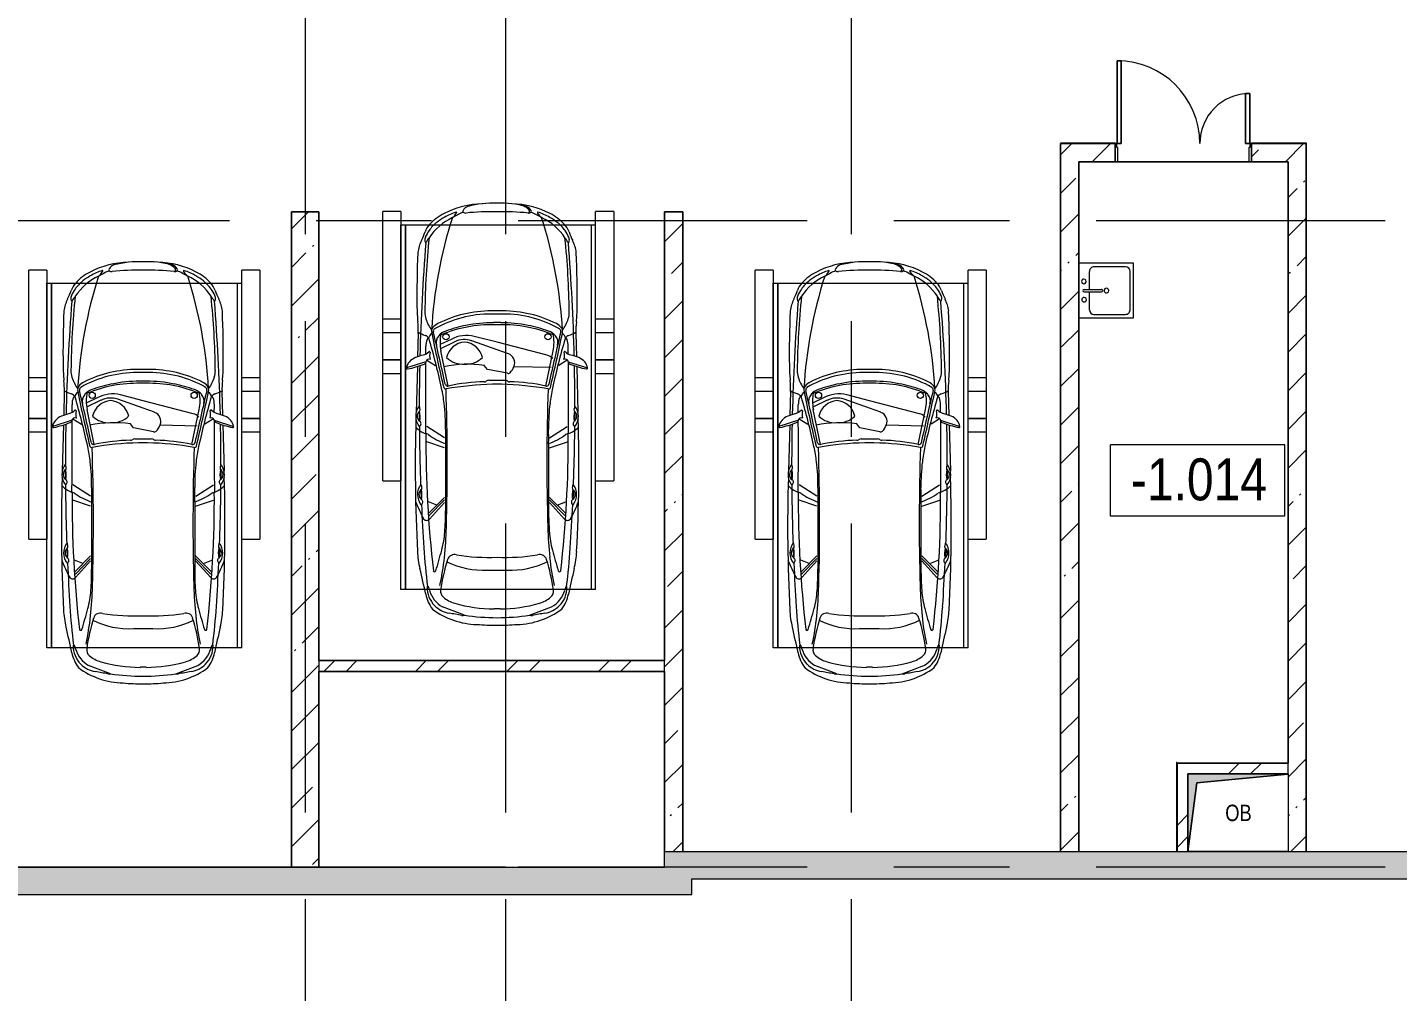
# Model space of a CAD drawing. Header units: millimetres. Extents: x 48966 to 155647, y -43515 to 30475.
# Drawn here: x 101280 to 116335, y -32748 to -22158 of the extents above; entities that cross this region are included whole.
import ezdxf

# ---------------------------------------------------------------- set-up
doc = ezdxf.new("R2010")
doc.units = ezdxf.units.MM
doc.linetypes.add('Осевые', pattern=[6350, 1270, -952.5, 3175, -952.5])
for name, color, linetype, lineweight in [('Двери', 7, 'Continuous', 9), ('Каркас_Импост', 7, 'Continuous', 9), ('Марки помещений', 7, 'Continuous', 9), ('Обобщенные модели', 7, 'Continuous', 9), ('Общие ребра', 7, 'Continuous', 9), ('Оси-2', 7, 'Осевые', 9), ('Панель', 7, 'Continuous', 9), ('Парковка', 7, 'Continuous', 9), ('Перекрытия', 7, 'Continuous', 9), ('Сантехнические приборы', 7, 'Continuous', 9), ('Стены', 7, 'Continuous', 9), ('Стены-1', 7, 'Continuous', 18), ('Типовые аннотации', 7, 'Continuous', 9), ('Фундамент несущей конструкции', 7, 'Continuous', 9), ('Фундамент несущей конструкции-1', 7, 'Continuous', 18), ('Штриховка разреза', 7, 'Continuous', 9), ('Элементы узлов', 7, 'Continuous', 9), ('Элементы узлов-1', 7, 'Continuous', 5)]:
    doc.layers.add(name, color=color, linetype=linetype, lineweight=lineweight)
doc.layers.add('Обобщенные модели-1', color=7, linetype='Continuous', lineweight=9, true_color=0xffbc79)
doc.styles.add('Arial', font='arial.ttf', dxfattribs={"width": 0.8, "height": 180})
doc.styles.add('Arial Narrow_2', font='ARIALN.TTF', dxfattribs={"height": 460})
pattern_1 = [(45, (0, 0), (-502.8943, 502.8943), []), (45, (0, 762), (-502.8943, 502.8943), [])]
pattern_2 = [(45, (0, 0), (-424.264, 424.264), [600, -100, 20, -100]), (45, (0, 424), (-424.264, 424.264), [])]

# ---------------------------------------------------------------- blocks, each defined once
blk = doc.blocks.new('Стена монолитная - Стена монолитная-463893-План -1-го этажа на отм_ -10_350')
at = {"layer": 'Стены'}
blk.add_line((108282, -31133), (108282, -31208), dxfattribs=at)
blk = doc.blocks.new('Стена наружная на отм_-10_450 - Стена наружная на отм_-10_450-507337-План -1-го этажа на отм_ -10_350')
at = {"layer": 'Фундамент несущей конструкции'}
h = blk.add_hatch(dxfattribs=at)
h.set_pattern_fill('FP_1', color=256, style=0, pattern_type=2)
h.set_pattern_definition([(45, (0, 0), (-493.914, 493.914), []), (45, (493.9, 0), (-493.914, 493.914), [873.125, -174.625, 6.706, -167.919])])
h.paths.add_polyline_path([(150600, -31683), (149464, -28563), (149310, -28563), (139787, -2397), (139923, -2348), (136399, 7336), (136262, 7286), (133987, 13537), (133818, 13982), (133638, 14423), (133445, 14859), (133241, 15289), (133026, 15714), (132799, 16134), (132561, 16546), (132312, 16953), (132053, 17352), (131783, 17745), (131502, 18130), (131211, 18508), (131318, 18614), (131029, 18984), (130730, 19346), (130422, 19700), (130105, 20047), (129780, 20385), (129445, 20714), (129103, 21035), (128752, 21347), (128385, 21656), (128026, 21943), (127652, 22227), (127271, 22501), (126883, 22765), (126488, 23019), (126087, 23262), (125680, 23496), (125267, 23718), (124848, 23930), (124423, 24131), (123994, 24321), (123560, 24500), (123122, 24668), (122679, 24824), (122233, 24969), (121782, 25102), (121329, 25223), (120873, 25333), (120569, 25417), (120532, 25230), (120097, 25310), (119661, 25379), (119223, 25438), (118784, 25486), (118344, 25524), (117903, 25551), (117461, 25567), (117020, 25572), (109837, 25572), (109837, 25717), (100042, 25717), (100042, 25542), (86232, 25542), (86232, 25572), (61832, 25572), (61588, 25566), (61345, 25547), (61103, 25515), (60864, 25470), (60627, 25414), (60393, 25344), (60134, 25251), (59938, 25170), (59718, 25065), (59504, 24948), (59296, 24821), (59095, 24683), (58902, 24535), (58717, 24376), (58540, 24209), (58372, 24032), (58214, 23847), (58066, 23653), (57928, 23452), (57793, 23232), (57667, 22994), (57579, 22810), (57486, 22585), (57404, 22356), (57335, 22122), (57272, 21849), (57234, 21645), (57202, 21404), (57183, 21157), (57177, 20917), (57177, 20357), (57032, 20357), (57032, 15267), (57177, 15267), (57177, 13317), (57132, 13317), (57132, 5867), (57032, 5867), (57032, 2617), (57242, 2617), (57242, -43), (57032, -43), (57032, -2533), (57177, -2533), (57177, -21043), (57051, -21043), (57026, -21292), (57014, -21542), (57014, -21793), (57027, -22043), (57053, -22292), (57091, -22540), (57141, -22785), (57204, -23028), (57278, -23267), (57365, -23502), (57463, -23732), (57573, -23957), (57694, -24176), (57826, -24389), (57969, -24595), (58122, -24794), (58284, -24985), (58489, -25199), (58637, -25340), (58826, -25504), (59023, -25659), (59228, -25803), (59440, -25936), (59658, -26059), (59882, -26171), (59978, -25988), (74463, -30779), (74857, -30903), (75253, -31017), (75653, -31119), (76055, -31210), (76460, -31291), (76866, -31360), (77275, -31418), (77684, -31465), (78095, -31501), (78481, -31521), (78867, -31534), (79253, -31538), (91782, -31538), (91782, -31683), (108582, -31683), (108582, -31508), (142782, -31508), (142782, -31683), (148121, -31683)], flags=0)
h.paths.add_polyline_path([(146476, -31383), (143082, -31383), (143082, -31208), (108282, -31208), (108282, -31383), (92082, -31383), (92082, -31238), (79047, -31236), (78951, -31235), (78649, -31228), (78657, -31154), (77594, -31083), (77586, -31153), (77201, -31106), (76817, -31049), (76435, -30981), (76055, -30904), (75676, -30816), (75301, -30719), (74928, -30611), (74558, -30494), (59829, -25623), (59753, -25770), (59548, -25651), (59350, -25523), (59158, -25385), (58974, -25237), (58797, -25080), (58628, -24914), (58468, -24740), (58317, -24558), (58175, -24369), (58043, -24172), (57922, -23970), (57810, -23761), (57709, -23547), (57620, -23328), (57539, -23098), (57474, -22879), (57418, -22649), (57372, -22406), (57341, -22182), (57321, -21947), (57313, -21710), (57316, -21474), (57332, -21238), (57477, -21238), (57477, -2233), (57332, -2233), (57332, -343), (57542, -343), (57542, 2917), (57332, 2917), (57332, 13017), (57477, 13017), (57477, 15567), (57332, 15567), (57332, 20057), (57477, 20057), (57477, 20917), (57484, 21157), (57500, 21372), (57530, 21598), (57578, 21849), (57625, 22044), (57690, 22263), (57766, 22478), (57853, 22688), (57951, 22894), (58078, 23124), (58179, 23289), (58308, 23477), (58447, 23658), (58595, 23831), (58752, 23997), (58918, 24154), (59091, 24302), (59272, 24440), (59460, 24570), (59654, 24689), (59854, 24797), (60060, 24896), (60271, 24983), (60486, 25059), (60704, 25124), (60956, 25182), (61150, 25219), (61376, 25248), (61604, 25266), (61832, 25272), (85932, 25272), (85932, 25242), (100342, 25242), (100342, 25417), (109537, 25417), (109537, 25272), (117025, 25272), (117348, 25286), (117672, 25291), (117996, 25287), (118319, 25274), (118762, 25241), (118862, 25231), (119172, 25195), (119482, 25151), (119790, 25098), (120162, 25022), (120481, 24948), (120457, 24854), (120622, 24820), (121081, 24719), (121538, 24606), (121992, 24481), (122442, 24344), (122889, 24195), (123332, 24035), (123770, 23864), (124204, 23681), (124633, 23487), (125096, 23262), (125475, 23067), (125888, 22840), (126294, 22603), (126741, 22326), (127088, 22098), (127475, 21830), (127855, 21552), (128228, 21264), (128593, 20967), (128950, 20661), (129300, 20345), (129640, 20020), (130030, 19627), (130296, 19345), (130611, 18995), (130917, 18637), (130809, 18529), (131091, 18175), (131364, 17813), (131674, 17374), (131880, 17069), (132124, 16688), (132358, 16300), (132582, 15906), (132796, 15506), (132999, 15102), (133192, 14692), (133374, 14277), (133545, 13858), (133705, 13434), (136083, 6901), (136219, 6951), (139538, -2169), (139402, -2218), (149100, -28863), (149254, -28863), (150172, -31383), (148121, -31383)], flags=0)
at = {"layer": 'Фундамент несущей конструкции-1'}
for p, q in [((108282, -31383), (108282, -31208)), ((108282, -31208), (141532, -31208)), ((106532, -31383), (92082, -31383)), ((106532, -31383), (108282, -31383)), ((108582, -31683), (108582, -31508)), ((108582, -31508), (141532, -31508)), ((91782, -31683), (106532, -31683)), ((106532, -31683), (108582, -31683))]:
    blk.add_line(p, q, dxfattribs=at)
blk = doc.blocks.new('170_ОтверстиеПрямоугольноеВертикальное - 170_ОтверстиеПрямоугольноеВертикальное-5689222-План -1-го этажа на отм_ -10_350')
at = {"layer": 'Обобщенные модели'}
for p, q in [((-554, -425), (-554, 425)), ((-554, 425), (546, 425)), ((554, -425), (-554, -425))]:
    blk.add_line(p, q, dxfattribs=at)
blk = doc.blocks.new('Дверь - Полуторная_001 - ДВ3_20-15-6256115-План -1-го этажа на отм_ -10_350')
at = {"layer": 'Двери'}
for p, q in [((-684, 1009), (-729, 1009)), ((-729, 1009), (-729, 100)), ((-684, 100), (-684, 1009)), ((684, 100), (684, 649)), ((684, 649), (729, 649)), ((729, 649), (729, 100)), ((-729, 100), (-684, 100)), ((729, 100), (684, 100))]:
    blk.add_line(p, q, dxfattribs=at)
for centre, radius, start, end in [((-729, 100), 909, 360, 90), ((729, 100), 549, 90, 180)]:
    blk.add_arc(centre, radius, start, end, dxfattribs=at)
at = {"layer": 'Каркас_Импост'}
for p, q in [((-730, 100), (-750, 100)), ((-750, 100), (-750, -100)), ((-730, 55), (-730, 100)), ((-720, 55), (-730, 55)), ((-720, -100), (-720, 55)), ((730, 55), (720, 55)), ((720, 55), (720, -100)), ((750, 100), (730, 100)), ((730, 100), (730, 55)), ((750, -100), (750, 100)), ((-750, -100), (-720, -100)), ((720, -100), (750, -100))]:
    blk.add_line(p, q, dxfattribs=at)
at = {"layer": 'Панель'}
for p, q in [((-729, 1009), (-684, 1009)), ((-729, 100), (-729, 1009)), ((-684, 1009), (-684, 100)), ((684, 649), (684, 100)), ((729, 649), (684, 649)), ((729, 100), (729, 649)), ((-684, 100), (-729, 100)), ((684, 100), (729, 100))]:
    blk.add_line(p, q, dxfattribs=at)
blk = doc.blocks.new('Кухонная мойка-Островок - 600 x 600 мм-4969077-План -1-го этажа на отм_ -10_350')
at = {"layer": 'Сантехнические приборы'}
for p, q in [((316, 302), (-284, 302)), ((-284, 302), (-284, -298)), ((316, -298), (316, 302)), ((3, 188), (-195, 188)), ((3, 245), (3, 53)), ((28, 245), (28, 53)), ((227, 188), (28, 188)), ((-246, 137), (-246, -209)), ((278, -209), (278, 137)), ((-284, -298), (316, -298)), ((-195, -260), (227, -260))]:
    blk.add_line(p, q, dxfattribs=at)
for centre, radius, start, end in [((-195, 137), 50.8, 90, 180), ((-84, 245), 25.4, 360, 180), ((-84, 245), 25.4, 180, 0), ((16, 245), 12.7, 360, 180), ((117, 247), 25.4, 360, 180), ((117, 247), 25.4, 180, 0), ((227, 137), 50.8, 360, 90), ((16, 0), 25.4, 360, 180), ((16, 0), 25.4, 180, 0), ((16, 53), 12.7, 180, 0), ((-195, -209), 50.8, 180, 270), ((227, -209), 50.8, 270, 0)]:
    blk.add_arc(centre, radius, start, end, dxfattribs=at)
blk = doc.blocks.new('Прк_Свб_Механизированная парковка_Параллельная - Прк_Свб_Механизированная парковка_Параллельная-8473315-План -1-го этажа на отм_ -10_350')
at = {"layer": 'Парковка'}
for p, q in [((260, 2672), (310, 2672)), ((260, 2672), (260, -1334)), ((310, 2672), (2350, 2672)), ((310, -1334), (310, 2672)), ((310, -1334), (310, 2672)), ((2350, 2672), (2400, 2672)), ((2350, 2672), (2350, -1334)), ((2350, -1334), (2350, 2672)), ((2400, 2672), (2400, -1334)), ((60, 300), (60, 1478)), ((260, 1478), (60, 1478)), ((260, 1478), (260, 300)), ((2400, 300), (2400, 1478)), ((2600, 1478), (2400, 1478)), ((2600, 1478), (2600, 300)), ((60, 150), (60, 300)), ((260, 300), (60, 300)), ((260, 300), (260, 150)), ((2400, 150), (2400, 300)), ((2600, 300), (2400, 300)), ((2600, 300), (2600, 150)), ((60, -150), (60, 150)), ((60, 150), (260, 150)), ((260, 150), (60, 150)), ((260, 150), (260, -150)), ((2283, 0), (2284, 0)), ((2400, -150), (2400, 150)), ((2400, 150), (2600, 150)), ((2600, 150), (2400, 150)), ((2600, 150), (2600, -150)), ((60, -300), (60, -150)), ((260, -150), (60, -150)), ((260, -150), (60, -150)), ((260, -150), (260, -300)), ((2400, -300), (2400, -150)), ((2600, -150), (2400, -150)), ((2600, -150), (2400, -150)), ((2600, -150), (2600, -300)), ((60, -1478), (60, -300)), ((260, -300), (60, -300)), ((260, -300), (260, -1478)), ((2400, -1478), (2400, -300)), ((2600, -300), (2400, -300)), ((2600, -300), (2600, -1478)), ((310, -1334), (260, -1334)), ((2350, -1334), (310, -1334)), ((2400, -1334), (2350, -1334)), ((60, -1478), (260, -1478)), ((2400, -1478), (2600, -1478))]:
    blk.add_line(p, q, dxfattribs=at)
at = {"layer": 'Элементы узлов'}
for p, q in [((985, 2956), (744, 2863)), ((1310, 2884), (1343, 2884)), ((1343, 2884), (1376, 2884)), ((1701, 2956), (1942, 2863)), ((1343, 2460), (1236, 2460)), ((1451, 2460), (1343, 2460)), ((767, 1662), (596, 1831)), ((767, 1689), (598, 1860)), ((767, 1716), (601, 1899)), ((777, 1069), (777, 1807)), ((1910, 1069), (1910, 1807)), ((1920, 1716), (2086, 1899)), ((1920, 1689), (2088, 1860)), ((1920, 1662), (2090, 1831)), ((505, 1578), (509, 1682)), ((681, 1746), (589, 1709)), ((2005, 1746), (2097, 1709)), ((2181, 1578), (2177, 1682)), ((767, 1115), (571, 1050)), ((1920, 1115), (2116, 1050)), ((766, 1006), (572, 881)), ((1920, 1006), (2115, 881)), ((452, 798), (452, 800)), ((488, 716), (488, 820)), ((2199, 716), (2198, 820)), ((2234, 798), (2235, 800)), ((468, 223), (454, 729)), ((2219, 223), (2232, 729)), ((807, 439), (727, 53)), ((1343, 375), (1254, 375)), ((1433, 375), (1343, 375)), ((1880, 439), (1960, 53)), ((562, 171), (349, 239)), ((572, 154), (666, 213)), ((1157, 222), (749, 232)), ((1230, 297), (1450, 256)), ((1450, 256), (1483, 211)), ((2115, 154), (2021, 213)), ((2124, 171), (2337, 239)), ((477, -144), (470, 117)), ((562, 86), (561, 1)), ((793, 99), (1343, -43)), ((1219, 84), (1343, 40)), ((1343, 40), (1622, -60)), ((1808, -48), (1964, 29)), ((2125, 86), (2125, 1)), ((2210, -144), (2216, 117)), ((1343, -43), (1593, -107)), ((1847, -74), (1961, -22)), ((1303, -259), (1343, -259)), ((1311, -235), (1343, -235)), ((1343, -235), (1375, -235)), ((1343, -259), (1383, -259)), ((1277, -353), (1343, -353)), ((1281, -387), (1343, -387)), ((1343, -353), (1409, -353)), ((1343, -387), (1405, -387)), ((874, -1430), (899, -1465)), ((1812, -1430), (1787, -1465))]:
    blk.add_line(p, q, dxfattribs=at)
for centre in [(783, -103), (1903, -103)]:
    blk.add_circle(centre, 34.2, dxfattribs=at)
for centre, radius, start, end in [((1142, 2203), 854, 91.3101, 126.673), ((1299, 1297), 1768, 88.5599, 95.7191), ((1388, 1297), 1768, 84.2809, 91.4401), ((1544, 2203), 854, 53.327, 88.6899), ((954, 2644), 403, 142.8851, 168.4724), ((887, 2603), 297, 118.891, 164.8614), ((864, 2645), 291, 99.4063, 135.3585), ((109, 7204), 4330, 279.4063, 281.267), ((1310, 1323), 1562, 90, 106.0489), ((968, 2892), 66.2, 74.6969, 101.267), ((1344, 535), 2447, 90.009, 98.4162), ((1343, 535), 2447, 81.5838, 89.991), ((1376, 1323), 1562, 73.9511, 90), ((1718, 2892), 66.2, 78.733, 105.3031), ((2577, 7204), 4330, 258.733, 260.5937), ((1822, 2645), 291, 44.6415, 80.5937), ((1799, 2603), 297, 15.1386, 61.109), ((1732, 2644), 403, 11.5276, 37.1149), ((-7093, 4285), 7809, 346.3595, 348.4724), ((861, 2649), 286, 135.3585, 180.8097), ((806, 2692), 83, 131.119, 188.3012), ((971, 2503), 334, 106.0489, 131.119), ((1716, 2503), 334, 48.881, 73.9511), ((1881, 2692), 83, 351.6988, 48.881), ((1826, 2649), 286, 359.1903, 44.6415), ((9779, 4285), 7809, 191.5276, 193.6405), ((7632, 1747), 7109, 172.7777, 176.2151), ((582, 2647), 7.47, 202.0252, 337.9748), ((292, 2764), 320, 337.9748, 344.8614), ((-1923, 2049), 2702, 5.7674, 12.4062), ((2939, 3003), 2239, 188.3012, 197.1212), ((-252, 3003), 2239, 342.8788, 351.6988), ((4610, 2049), 2702, 167.5938, 174.2326), ((2394, 2764), 320, 195.1386, 202.0252), ((2105, 2647), 7.47, 202.0252, 337.9748), ((-4945, 1747), 7109, 3.7849, 7.2223), ((1495, 2201), 1028, 166.3595, 176.9727), ((13091, 1035), 12530, 173.4329, 180.3434), ((657, 2464), 14.2, 16.6037, 163.3963), ((-8360, -224), 9423, 15.1578, 16.6037), ((1191, 1553), 908, 87.2052, 116.1006), ((1495, 1553), 908, 63.8994, 92.7948), ((11046, -224), 9423, 163.3963, 164.8422), ((2030, 2464), 14.2, 16.6037, 163.3963), ((-10405, 1035), 12530, 359.6566, 6.5671), ((1192, 2201), 1028, 3.0273, 13.6405), ((-3795, 1860), 4583, 1.6426, 5.7674), ((874, 2367), 78.4, 197.1212, 287.1515), ((1246, 120), 2200, 87.4807, 99.1257), ((1440, 120), 2200, 80.8743, 92.5193), ((1812, 2367), 78.4, 252.8485, 342.8788), ((6481, 1860), 4583, 174.2326, 178.3574), ((17986, 1329), 17542, 176.9727, 181.7279), ((23730, 682), 23242, 176.2151, 177.3918), ((-261, 1970), 1032, 3.9601, 15.1578), ((2947, 1970), 1032, 164.8422, 176.0399), ((-21044, 682), 23242, 2.6082, 3.7849), ((-15300, 1329), 17542, 358.2721, 3.0273), ((-2620, 1807), 3397, 360, 3.9601), ((-23670, 1290), 24466, 358.0784, 1.6426), ((26356, 1290), 24466, 178.3574, 181.9216), ((5306, 1807), 3397, 176.0399, 180), ((1914, 1148), 1569, 151.3958, 159.1373), ((569, 1870), 43.2, 42.166, 137.834), ((2118, 1870), 43.2, 42.166, 137.834), ((772, 1148), 1569, 20.8627, 28.6042), ((651, 1629), 182, 141.8293, 217.7375), ((554, 1628), 69.8, 126.1474, 236.335), ((493, 1711), 33.5, 306.1474, 64.1911), ((270, 1634), 248, 345.9493, 11.7851), ((2193, 1711), 33.5, 115.8089, 233.8526), ((2417, 1634), 248, 168.2149, 194.0507), ((2132, 1628), 69.8, 303.665, 53.8526), ((2036, 1629), 182, 322.2625, 38.1707), ((23730, 682), 23242, 177.926, 179.5072), ((436, 1556), 80.9, 331.6072, 9.9944), ((2251, 1556), 80.9, 170.0056, 208.3928), ((-21044, 682), 23242, 0.4928, 2.074), ((995, 423), 682, 108.6369, 126.4439), ((5170, 998), 4394, 179.0785, 181.1424), ((-2484, 998), 4394, 358.8576, 0.9215), ((1692, 423), 682, 53.5561, 71.3631), ((652, 703), 275, 120.356, 137.5688), ((620, 759), 210, 103.0487, 120.356), ((-79448, 481), 80010, 359.77826, 0.3434), ((562, 1008), 45.5, 283.0487, 307.6369), ((-1159, 872), 1936, 352.7338, 1.1424), ((3845, 872), 1936, 178.8576, 187.2662), ((2125, 1008), 45.5, 232.3631, 256.9513), ((2067, 759), 210, 59.644, 76.9513), ((82134, 481), 80010, 179.6566, 180.22174), ((2034, 703), 275, 42.4312, 59.644), ((632, 769), 182, 141.8293, 217.7375), ((535, 768), 69.8, 126.1474, 236.335), ((474, 851), 33.5, 306.1474, 64.1911), ((251, 774), 248, 345.9493, 11.7851), ((2212, 851), 33.5, 115.8089, 233.8526), ((2436, 774), 248, 168.2149, 194.0507), ((2152, 768), 69.8, 303.665, 53.8526), ((2055, 769), 182, 322.2625, 38.1707), ((417, 696), 80.9, 331.6072, 9.9944), ((23730, 682), 23242, 180.0596, 181.1514), ((-1224, 881), 2002, 347.8724, 352.7338), ((3910, 881), 2002, 187.2662, 192.1276), ((2270, 696), 80.9, 170.0056, 208.3928), ((-21044, 682), 23242, 358.8486, 359.9404), ((-6476, 2009), 7374, 343.5257, 347.8724), ((16870, -3417), 16571, 166.4912, 168.6054), ((778, 449), 21.1, 74.8587, 166.4912), ((1373, 3824), 3406, 260.0389, 268.6709), ((1314, 3824), 3406, 271.3291, 279.9611), ((1908, 449), 21.1, 13.5088, 105.1413), ((-14183, -3417), 16571, 11.3946, 13.5088), ((9162, 2009), 7374, 192.1276, 196.4743), ((-47059, 11031), 48997, 346.8001, 347.4912), ((801, 413), 26.5, 77.7328, 167.4912), ((1252, 2489), 2099, 257.7328, 268.713), ((1205, 358), 33.6, 54.6828, 88.713), ((1257, 431), 57, 234.6828, 266.7231), ((1349, 2786), 2368, 268.6709, 269.8667), ((1338, 2786), 2368, 270.1333, 271.3291), ((1430, 431), 57, 273.2769, 305.3172), ((1482, 358), 33.6, 91.287, 125.3172), ((1434, 2489), 2099, 271.287, 282.2672), ((1885, 413), 26.5, 12.5088, 102.2672), ((49746, 11031), 48997, 192.5088, 193.1999), ((358, 241), 9.6, 78.4734, 189.3023), ((483, 261), 136, 189.3023, 220.7557), ((148, -791), 1063, 68.2184, 78.4734), ((508, 283), 169, 220.7557, 248.5798), ((531, 167), 31.5, 8.0985, 68.2184), ((593, 176), 31.8, 188.0985, 298.2747), ((1254, 183), 105, 158.5986, 250.2124), ((1369, 139), 228, 138.0486, 158.5986), ((1218, 274), 25.4, 62.6865, 138.0486), ((1667, 1444), 1246, 261.4812, 282.1141), ((1682, -59), 257, 85.7443, 134.0872), ((1720, -59), 257, 45.9128, 94.2557), ((2093, 176), 31.8, 241.7253, 351.9015), ((2156, 167), 31.5, 111.7816, 171.9015), ((2539, -791), 1063, 101.5266, 111.7816), ((2179, 283), 169, 291.4202, 319.2443), ((2204, 261), 136, 319.2443, 350.6977), ((2328, 241), 9.6, 350.6977, 101.5266), ((741, 878), 808, 248.5798, 255.0587), ((23730, 682), 23242, 181.4123, 184.4864), ((500, -25), 126, 42.9063, 75.0587), ((782, 0), 221, 179.6566, 199.8566), ((599, 67), 7.62, 222.9063, 2.3482), ((743, 101), 141, 162.5206, 194.0339), ((602, 146), 6.72, 342.5206, 17.4794), ((1183, -41), 466, 168.323, 191.798), ((824, 220), 125, 222.4312, 255.5726), ((1716, 174), 219, 192.6688, 266.0106), ((1685, 174), 219, 273.9894, 347.3312), ((1503, -41), 466, 348.202, 11.677), ((2084, 146), 6.72, 162.5206, 197.4794), ((1943, 101), 141, 345.9661, 17.4794), ((2088, 67), 7.62, 177.6518, 317.0937), ((2186, -25), 126, 104.9413, 137.0937), ((1904, 0), 221, 340.1434, 0.3434), ((-21044, 682), 23242, 355.5136, 358.5877), ((1945, 878), 808, 284.9413, 291.4202), ((-532, -167), 1009, 354.3165, 1.275), ((718, -594), 503, 108.9854, 118.6662), ((532, -52), 69.7, 288.9854, 331.8228), ((591, -69), 17.7, 199.8566, 259.3923), ((589, -80), 6.67, 259.3923, 343.5257), ((665, -75), 74.1, 190.0254, 239.0531), ((689, -163), 66.6, 163.4439, 218.2489), ((781, -41), 107, 163.9676, 222.7268), ((846, 19), 197, 222.7268, 250.1805), ((1283, 1223), 1458, 247.618, 271.1115), ((1403, 1223), 1458, 268.8885, 292.382), ((1679, 231), 349, 255.7125, 298.7278), ((1701, 161), 234, 250.325, 297.1702), ((1840, 19), 197, 289.8195, 317.2732), ((1905, -41), 107, 317.2732, 16.0324), ((1997, -163), 66.6, 321.7511, 16.5561), ((2022, -75), 74.1, 300.9469, 349.9746), ((2098, -80), 6.67, 196.4743, 280.6077), ((2155, -52), 69.7, 208.1772, 251.0146), ((2095, -69), 17.7, 280.6077, 340.1434), ((1968, -594), 503, 61.3338, 71.0146), ((3218, -167), 1009, 178.725, 185.6835), ((2276, -446), 1813, 174.3165, 179.3374), ((797, -374), 247, 162.7087, 180.5958), ((977, -430), 436, 144.1598, 162.7087), ((5601, 107), 4985, 183.2466, 197.7436), ((762, -105), 159, 218.2489, 243.4105), ((671, -164), 28.7, 166.8001, 240.4894), ((1277, 906), 1259, 240.4894, 270), ((1281, 931), 1318, 243.4105, 270), ((1327, 1352), 1613, 250.1805, 258.333), ((1303, 1238), 1496, 258.333, 270), ((1383, 1238), 1496, 270, 281.667), ((1405, 931), 1318, 270, 296.5895), ((1409, 906), 1259, 270, 299.5106), ((1360, 1352), 1613, 281.667, 289.8195), ((-2914, 107), 4985, 342.2564, 356.7534), ((1924, -105), 159, 296.5895, 321.7511), ((2015, -164), 28.7, 299.5106, 13.1999), ((1709, -430), 436, 17.2913, 35.8402), ((1890, -374), 247, 359.4042, 17.2913), ((410, -446), 1813, 0.6626, 5.6835), ((11720, -555), 11257, 179.3374, 182.4134), ((9268, -286), 8718, 180.5958, 185.957), ((-6581, -286), 8718, 354.043, 359.4042), ((-9033, -555), 11257, 357.5866, 0.6626), ((870, -978), 401, 187.3664, 207.0814), ((1816, -978), 401, 332.9186, 352.6336), ((-135, -1492), 727, 19.0127, 27.0814), ((626, -1167), 77.3, 170.9154, 203.9317), ((626, -1167), 77.3, 159.9553, 170.9154), ((559, -1142), 5.64, 20.0447, 159.9553), ((945, -1025), 426, 203.9317, 215.0111), ((902, -958), 384, 208.3862, 217.3523), ((1110, -855), 613, 213.1954, 245.2474), ((1576, -855), 613, 294.7526, 326.8046), ((1785, -958), 384, 322.6477, 331.6138), ((1742, -1025), 426, 324.9889, 336.0683), ((2127, -1142), 5.64, 20.0447, 159.9553), ((2060, -1167), 77.3, 336.0683, 9.0846), ((2060, -1167), 77.3, 9.0846, 20.0447), ((2821, -1492), 727, 152.9186, 160.9873), ((770, -1180), 230, 199.0127, 222.6949), ((945, -1025), 426, 215.0111, 231.6898), ((1024, -946), 575, 222.6949, 242.7086), ((1662, -946), 575, 297.2914, 317.3051), ((1742, -1025), 426, 308.3102, 324.9889), ((1916, -1180), 230, 317.3051, 340.9873), ((1097, -833), 671, 231.6898, 240.1263), ((1202, -600), 964, 242.7086, 268.7598), ((1101, -825), 680, 240.1263, 252.4323), ((1753, 184), 1832, 240.5749, 244.6414), ((831, -1460), 53.4, 35.1828, 65.2474), ((894, -1468), 5.72, 286.6028, 34.7151), ((986, -1481), 19.7, 152.4998, 213.0124), ((997, -1512), 49.5, 84.1257, 125.5648), ((1053, -1443), 96.7, 210.1038, 251.3041), ((1017, -1481), 30.2, 142.134, 227.9629), ((1128, -1359), 195, 227.9629, 242.5833), ((1286, 1291), 2768, 264.1257, 271.1885), ((1401, 1291), 2768, 268.8115, 275.8743), ((1484, -600), 964, 271.2402, 297.2914), ((1633, -1443), 96.7, 288.6959, 329.8962), ((1689, -1512), 49.5, 54.4352, 95.8743), ((1700, -1481), 19.7, 326.9876, 27.5002), ((933, 184), 1832, 295.3586, 299.4251), ((1792, -1468), 5.72, 145.2849, 253.3972), ((1585, -825), 680, 287.5677, 299.8737), ((1856, -1460), 53.4, 114.7526, 144.8172), ((1590, -833), 671, 299.8737, 308.3102), ((1295, -496), 1074, 255.2991, 272.5854), ((1144, -1316), 240, 243.8554, 263.2896), ((1392, -496), 1074, 267.4146, 284.7009)]:
    blk.add_arc(centre, radius, start, end, dxfattribs=at)
blk = doc.blocks.new('Марка помещения_Р - Марка помещения-4575829-План -1-го этажа на отм_ -10_350')
at = {"layer": 'Марки помещений'}
for p, q in [((-4.79375, -1.95625), (-4.79375, 1.95625)), ((4.79375, 1.95625), (-4.79375, 1.95625)), ((4.79375, -1.95625), (4.79375, 1.95625)), ((4.79375, -1.95625), (-4.79375, -1.95625))]:
    blk.add_line(p, q, dxfattribs=at)

msp = doc.modelspace()

# ---------------------------------------------------------------- hatches: boundary and pattern name
at = {"layer": 'Штриховка разреза'}
h = msp.add_hatch(dxfattribs=at)
h.set_pattern_fill('FP_61', color=256, style=0, pattern_type=2)
h.set_pattern_definition(pattern_2)
h.paths.add_polyline_path([(112631.6, -31207.9), (112831.6, -31207.9), (112831.6, -23432.9), (112631.6, -23432.9), (112631.6, -25863.7)], flags=0)
h = msp.add_hatch(dxfattribs=at)
h.set_pattern_fill('FP_61', color=256, style=0, pattern_type=2)
h.set_pattern_definition(pattern_2)
h.paths.add_polyline_path([(115228.2, -23632.9), (115331.6, -23632.9), (115331.6, -23432.9), (114731.6, -23432.9), (114731.6, -23632.9), (115131.6, -23632.9)], flags=0)
h.paths.add_polyline_path([(112831.6, -23632.9), (113231.6, -23632.9), (113231.6, -23432.9), (112831.6, -23432.9)], flags=0)
h = msp.add_hatch(dxfattribs=at)
h.set_pattern_fill('FP_61', color=256, style=0, pattern_type=2)
h.set_pattern_definition(pattern_2)
h.paths.add_polyline_path([(115228.2, -31207.9), (115331.6, -31207.9), (115331.6, -23632.9), (115131.6, -23632.9), (115131.6, -31207.9)], flags=0)
h = msp.add_hatch(dxfattribs=at)
h.set_pattern_fill('FP_61', color=256, style=0, pattern_type=2)
h.set_pattern_definition(pattern_2)
h.paths.add_polyline_path([(104181.6, -31382.9), (104481.6, -31382.9), (104481.6, -24182.9), (104181.6, -24182.9), (104181.6, -31380.9)], flags=0)
h = msp.add_hatch(dxfattribs=at)
h.set_pattern_fill('FP_61', color=256, style=0, pattern_type=2)
h.set_pattern_definition(pattern_2)
h.paths.add_polyline_path([(108281.6, -31207.9), (108481.6, -31207.9), (108481.6, -24182.9), (108281.6, -24182.9), (108281.6, -29232.9)], flags=0)
h = msp.add_hatch(dxfattribs=at)
h.set_pattern_fill('FP_60', color=256, style=0, pattern_type=2)
h.set_pattern_definition(pattern_1)
h.paths.add_polyline_path([(105360.5, -29232.9), (108281.6, -29232.9), (108281.6, -29112.9), (104481.6, -29112.9), (104481.6, -29232.9)], flags=0)
h = msp.add_hatch(dxfattribs=at)
h.set_pattern_fill('FP_60', color=256, style=0, pattern_type=2)
h.set_pattern_definition(pattern_1)
h.paths.add_polyline_path([(114031.6, -31207.9), (114031.6, -30237.9), (113911.6, -30237.9), (113911.6, -31207.9)], flags=0)
h = msp.add_hatch(dxfattribs=at)
h.set_pattern_fill('FP_60', color=256, style=0, pattern_type=2)
h.set_pattern_definition(pattern_1)
h.paths.add_polyline_path([(115131.6, -30357.9), (115131.6, -30237.9), (114031.6, -30237.9), (114031.6, -30357.9)], flags=0)
at = {"layer": 'Элементы узлов-1'}
msp.add_hatch(color=256, dxfattribs=at).paths.add_polyline_path([(114031.6, -31207.9), (114129.5, -30455.7), (115131.6, -30357.9), (114031.6, -30357.9)], flags=0)

# ---------------------------------------------------------------- linework, layer by layer
at = {"layer": 'Обобщенные модели-1'}
for p, q in [((115131.6, -30357.9), (114031.6, -30357.9)), ((114031.6, -30357.9), (114031.6, -31132.9))]:
    msp.add_line(p, q, dxfattribs=at)
at = {"layer": 'Общие ребра'}
for p, q in [((113231.6, -23432.9), (112831.6, -23432.9)), ((112831.6, -23432.9), (113231.6, -23432.9)), ((115331.6, -23432.9), (114731.6, -23432.9)), ((114731.6, -23432.9), (115331.6, -23432.9)), ((112831.6, -23632.9), (113231.6, -23632.9)), ((114731.6, -23632.9), (115129.6, -23632.9)), ((104181.6, -24182.9), (104181.6, -31380.9)), ((104481.6, -24182.9), (104181.6, -24182.9)), ((104481.6, -29112.9), (104481.6, -24182.9)), ((104481.6, -24182.9), (104481.6, -29112.9)), ((108481.6, -24182.9), (108281.6, -24182.9)), ((108281.6, -24182.9), (108281.6, -29107.9)), ((108481.6, -31207.9), (108481.6, -24182.9)), ((104481.6, -29112.9), (104481.6, -29232.9)), ((108281.6, -29232.9), (108281.6, -29112.9)), ((115131.6, -30357.9), (115131.6, -30237.9))]:
    msp.add_line(p, q, dxfattribs=at)
at = {"layer": 'Оси-2'}
for p, q in [((104331.6, 25417.1), (104331.6, -41737.8)), ((106531.6, 25417.1), (106531.6, -41737.8)), ((110331.6, 25417.1), (110331.6, -41737.8)), ((150171.6, -24282.9), (50565.6, -24282.9)), ((150171.6, -31382.9), (50565.6, -31382.9))]:
    msp.add_line(p, q, dxfattribs=at)
at = {"layer": 'Перекрытия'}
for p, q in [((112631.6, -31207.9), (112631.6, -23432.9)), ((112631.6, -23432.9), (113231.6, -23432.9)), ((113231.6, -23432.9), (113231.6, -23632.9)), ((114731.6, -23632.9), (114731.6, -23432.9)), ((114731.6, -23432.9), (115331.6, -23432.9)), ((115331.6, -23432.9), (115331.6, -31207.9)), ((115131.6, -23632.9), (112831.6, -23632.9)), ((112831.6, -23632.9), (112831.6, -31207.9)), ((113231.6, -23632.9), (114731.6, -23632.9)), ((115131.6, -30237.9), (115131.6, -23632.9)), ((104181.6, -31382.9), (104181.6, -24182.9)), ((104181.6, -24182.9), (104481.6, -24182.9)), ((104481.6, -24182.9), (104481.6, -29112.9)), ((108281.6, -29112.9), (108281.6, -24182.9)), ((108281.6, -24182.9), (108481.6, -24182.9)), ((108481.6, -24182.9), (108481.6, -31207.9)), ((104481.6, -29112.9), (108281.6, -29112.9)), ((108281.6, -29232.9), (104481.6, -29232.9)), ((104481.6, -29232.9), (104481.6, -31382.9)), ((108281.6, -31382.9), (108281.6, -29232.9)), ((113911.6, -31207.9), (113911.6, -30237.9)), ((113911.6, -30237.9), (115131.6, -30237.9)), ((114031.6, -30357.9), (115131.6, -30357.9)), ((114031.6, -31207.9), (114031.6, -30357.9)), ((108481.6, -31207.9), (112631.6, -31207.9)), ((112831.6, -31207.9), (113911.6, -31207.9)), ((115131.6, -31207.9), (114031.6, -31207.9)), ((115331.6, -31207.9), (131229.2, -31207.9)), ((92081.6, -31382.9), (108281.6, -31382.9)), ((92081.6, -31382.9), (104181.6, -31382.9)), ((104481.6, -31382.9), (108281.6, -31382.9))]:
    msp.add_line(p, q, dxfattribs=at)
at = {"layer": 'Стены-1'}
for p, q in [((113231.6, -23430.9), (112631.6, -23430.9)), ((112831.6, -23432.9), (112631.6, -23432.9)), ((112631.6, -23432.9), (112631.6, -31207.9)), ((112631.6, -23432.9), (112831.6, -23432.9)), ((113231.6, -23432.9), (113231.6, -23430.9)), ((113231.6, -23632.9), (113231.6, -23432.9)), ((115333.6, -23430.9), (114731.6, -23430.9)), ((114731.6, -23430.9), (114731.6, -23432.9)), ((114731.6, -23432.9), (114731.6, -23632.9)), ((115331.6, -23632.9), (115331.6, -23432.9)), ((115333.6, -23432.9), (115333.6, -23430.9)), ((112831.6, -31207.9), (112831.6, -23632.9)), ((115129.6, -23632.9), (115131.6, -23632.9)), ((115131.6, -23632.9), (115131.6, -30237.9)), ((115331.6, -31207.9), (115331.6, -23632.9)), ((104483.6, -29107.9), (104483.6, -24182.9)), ((108281.6, -29112.9), (104481.6, -29112.9)), ((104481.6, -29112.9), (104483.6, -29112.9)), ((108281.6, -29107.9), (108281.6, -29112.9)), ((104481.6, -29232.9), (108281.6, -29232.9)), ((104481.6, -31382.9), (104481.6, -29232.9)), ((108281.6, -29232.9), (108281.6, -31207.9)), ((113911.6, -30232.9), (113906.6, -30232.9)), ((113906.6, -30232.9), (113906.6, -31205.9)), ((114031.6, -30237.9), (113911.6, -30237.9)), ((113911.6, -30237.9), (113911.6, -31207.9)), ((113911.6, -31205.9), (113911.6, -30237.9)), ((115131.6, -30237.9), (114031.6, -30237.9)), ((114031.6, -31207.9), (114031.6, -30357.9)), ((114031.6, -30357.9), (115131.6, -30357.9)), ((115131.6, -30357.9), (115131.6, -31207.9)), ((108281.6, -31207.9), (108481.6, -31207.9)), ((112631.6, -31207.9), (112831.6, -31207.9)), ((113911.6, -31207.9), (114031.6, -31207.9)), ((115131.6, -31207.9), (115331.6, -31207.9)), ((104181.6, -31380.9), (104181.6, -31382.9)), ((104181.6, -31382.9), (104481.6, -31382.9))]:
    msp.add_line(p, q, dxfattribs=at)
at = {"layer": 'Элементы узлов'}
for p, q in [((115131.6, -30357.9), (114031.6, -30357.9)), ((114031.6, -30357.9), (114031.6, -31207.9)), ((115131.8, -30358.6), (114129.5, -30455.7)), ((114129.5, -30455.7), (115131.8, -30358.6)), ((114129.5, -30455.7), (114031.6, -31207.9)), ((114031.6, -31207.9), (114129.5, -30455.7)), ((114031.6, -31207.9), (115139, -31207.9))]:
    msp.add_line(p, q, dxfattribs=at)

# ---------------------------------------------------------------- block references
at = {"layer": 'Двери'}
msp.add_blockref('Дверь - Полуторная_001 - ДВ3_20-15-6256115-План -1-го этажа на отм_ -10_350', (113981.6, -23532.9), dxfattribs=at)
at = {"layer": 'Марки помещений', "xscale": 199.9999999999999, "yscale": 199.9999999999999, "zscale": 199.9999999999999}
msp.add_blockref('Марка помещения_Р - Марка помещения-4575829-План -1-го этажа на отм_ -10_350', (114139.1, -27133.6), dxfattribs=at)
at = {"layer": 'Парковка', "rotation": 180}
for p in [(107783.6, -25658.9), (103895.1, -26301.5), (111875.1, -26301.5)]:
    msp.add_blockref('Прк_Свб_Механизированная парковка_Параллельная - Прк_Свб_Механизированная парковка_Параллельная-8473315-План -1-го этажа на отм_ -10_350', p, dxfattribs=at)
at = {"layer": 'Сантехнические приборы', "rotation": 89.99999999999984}
msp.add_blockref('Кухонная мойка-Островок - 600 x 600 мм-4969077-План -1-го этажа на отм_ -10_350', (113135.9, -25064.3), dxfattribs=at)
at = {"layer": 'Стены'}
msp.add_blockref('Стена монолитная - Стена монолитная-463893-План -1-го этажа на отм_ -10_350', (0, 0), dxfattribs=at)
at = {"layer": 'Фундамент несущей конструкции'}
msp.add_blockref('Стена наружная на отм_-10_450 - Стена наружная на отм_-10_450-507337-План -1-го этажа на отм_ -10_350', (0, 0), dxfattribs=at)
at = {"layer": 'Элементы узлов'}
msp.add_blockref('170_ОтверстиеПрямоугольноеВертикальное - 170_ОтверстиеПрямоугольноеВертикальное-5689222-План -1-го этажа на отм_ -10_350', (114585.3, -30782.9), dxfattribs=at)

# ---------------------------------------------------------------- texts
at = {"layer": 'Марки помещений', "insert": (113405.2, -26891.8), "char_height": 460, "width": 1795.78, "attachment_point": 1, "style": 'Arial Narrow_2'}
msp.add_mtext('-1.014', dxfattribs=at)
at = {"layer": 'Типовые аннотации', "insert": (114441.5, -30694.9), "char_height": 180, "width": 359.156, "attachment_point": 1, "style": 'Arial'}
msp.add_mtext('ОВ', dxfattribs=at)

doc.saveas('drawing.dxf')
